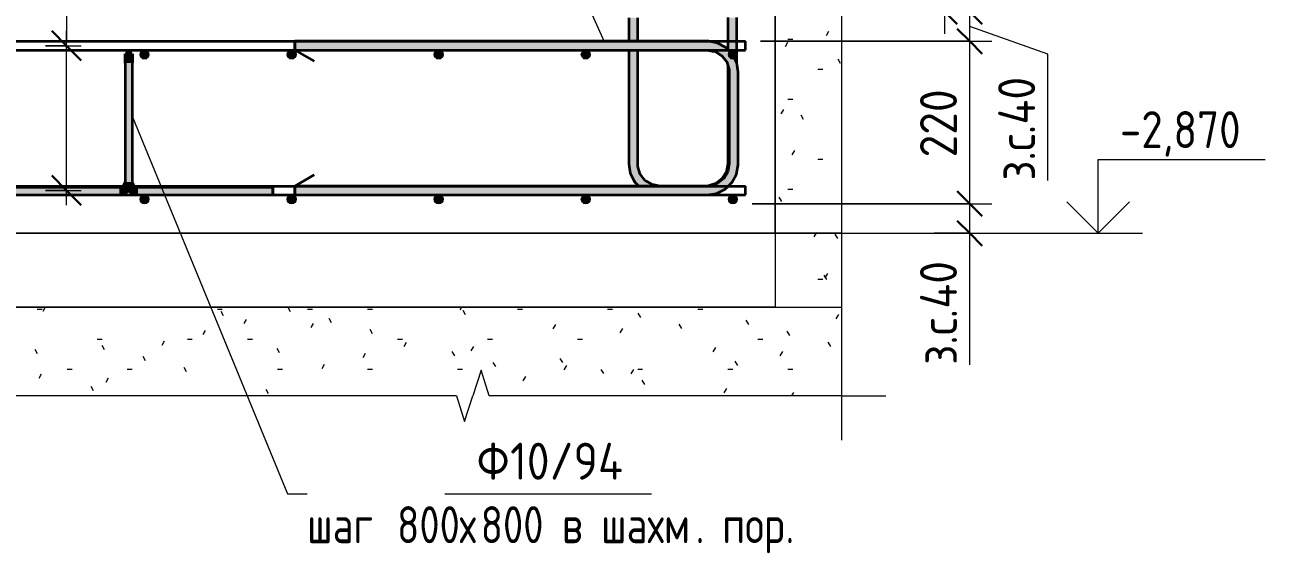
# Model space of a CAD drawing. Header units: millimetres. Extents: x 2384 to 38512, y -3571 to 48684.
# Drawn here: x 28793 to 30473, y -3303 to -2588 of the extents above; entities that cross this region are included whole.
import ezdxf

# ---------------------------------------------------------------- set-up
doc = ezdxf.new("R2010")
doc.units = ezdxf.units.MM
for name, color, linetype, lineweight in [('AA_Dim', 7, 'Continuous', 9), ('AA_Dim-20', 7, 'Continuous', 9), ('AA_Oformlenie', 7, 'Continuous', 9), ('AA_Vinoska', 7, 'Continuous', 9), ('AA_Visotnaya otmetka', 7, 'Continuous', 9), ('AF_Element', 7, 'Continuous', 20), ('AF_Element_Грунт', 253, 'Continuous', 20), ('AF_Perekritie_Опалубка', 253, 'Continuous', 20), ('KR_Armatura', 7, 'Continuous', 20), ('KR_Armatura_Tonkie', 7, 'Continuous', 20), ('KR_Fundament', 7, 'Continuous', 20)]:
    doc.layers.add(name, color=color, linetype=linetype, lineweight=lineweight)
doc.styles.add('ISOCPEUR_1', font='isocpeur.ttf', dxfattribs={"width": 0.9, "height": 50})
doc.styles.add('ISOCPEUR_2', font='isocpeur.ttf', dxfattribs={"width": 0.8, "height": 50})
doc.styles.add('ISOCPEUR_3', font='isocpeur.ttf', dxfattribs={"width": 0.85, "height": 50})
doc.dimstyles.new('00_Точн_3_знака__прозр_', dxfattribs={"dimscale": 304.8, "dimtxt": 49.799059, "dimasz": 0.111549, "dimexe": 0.098425, "dimexo": 0.065617, "dimgap": 0.006562, "dimtad": 1, "dimdec": 3, "dimrnd": 0.001, "dimdsep": 46, "dimtxsty": 'ISOCPEUR_1', "dimblk1": 'OBLIQUE', "dimblk2": 'OBLIQUE', "dimsah": 1, "dimcen": 0.09, "dimdle": 0.098425, "dimazin": 0, "dimtfac": 1, "dimtdec": 4, "dimtix": 1, "dimtmove": 1, "dimatfit": 3, "dimfxl": 1, "dimtvp": 1, "dimtolj": 1, "dimtzin": 0, "dimlwd": 18, "dimlwe": 18, "dimarcsym": 2})
doc.dimstyles.new('00_Точн_3_знака__прозр__1', dxfattribs={"dimscale": 304.8, "dimtxt": 49.799059, "dimasz": 0.111549, "dimexe": 0.098425, "dimexo": 0.065617, "dimgap": 0.006562, "dimtad": 1, "dimdec": 3, "dimrnd": 0.001, "dimdsep": 46, "dimtxsty": 'ISOCPEUR_1', "dimblk1": 'OBLIQUE', "dimblk2": 'OBLIQUE', "dimsah": 1, "dimcen": 0.09, "dimdle": 0.098425, "dimazin": 0, "dimtfac": 1, "dimtdec": 4, "dimtix": 1, "dimtmove": 0, "dimatfit": 3, "dimfxl": 1, "dimtvp": 1, "dimtolj": 1, "dimtzin": 0, "dimlwd": 18, "dimlwe": 18, "dimarcsym": 2})
doc.dimstyles.new('10_Раскладка_арматуры_с_засечками', dxfattribs={"dimscale": 304.8, "dimtxt": 0.18, "dimasz": 0.131234, "dimexe": 0.065617, "dimexo": 0, "dimgap": 0, "dimtad": 1, "dimdec": 3, "dimrnd": 0.001, "dimdsep": 46, "dimtxsty": 'ISOCPEUR_2', "dimblk1": 'OBLIQUE', "dimblk2": 'OBLIQUE', "dimsah": 1, "dimcen": 0.09, "dimdle": 0.065617, "dimazin": 0, "dimtfac": 1, "dimtdec": 4, "dimtix": 1, "dimtmove": 0, "dimatfit": 3, "dimfxl": 1, "dimtvp": 1, "dimtolj": 1, "dimtzin": 0, "dimlwd": 18, "dimlwe": 18, "dimarcsym": 2})

# ---------------------------------------------------------------- blocks, each defined once
blk = doc.blocks.new('350_Стержень П торец СК-СГ _НесАрм_РабПлоск_ - 350_Стержень П торец СК-СГ _НесАрм_РабПлоск_-3741639-Сечение 4')
at = {"layer": 'KR_Armatura_Tonkie', "lineweight": 35}
for points in [[(-4133.3, -2622), (-3852.1, -2621.8), (-3852.1, -2610), (-4410.1, -2610.2), (-4410.1, -2622), (-4142, -2622)], [(-3814.2, -2652), (-3810.1, -2652), (-3811.5, -2641.1), (-3815.7, -2631), (-3822.8, -2622), (-3831.8, -2615.3), (-3841.2, -2611.4), (-3852.1, -2610.2), (-3852.1, -2622), (-3844.3, -2623), (-3836.5, -2626.5), (-3830.5, -2631.3), (-3826, -2637.3), (-3823.1, -2644.2), (-3821.8, -2652), (-3814.5, -2652)], [(-3816.1, -2776), (-3810.1, -2776), (-3810.3, -2652), (-3822.1, -2652), (-3821.9, -2776), (-3817.6, -2776)], [(-3852.1, -2818), (-3840.4, -2816.2), (-3831.1, -2812.4), (-3822.4, -2805.7), (-3815.7, -2797), (-3811.5, -2786.9), (-3810.3, -2776), (-3822.1, -2776), (-3823.2, -2784), (-3826.4, -2791.5), (-3831.3, -2797.6), (-3837.4, -2802.1), (-3844.3, -2805), (-3852.1, -2806.2), (-3852.1, -2817.8)], [(-4271.2, -2818), (-3852.1, -2817.8), (-3852.1, -2806), (-4410.1, -2806.2), (-4410.1, -2818), (-4279.8, -2818)]]:
    blk.add_hatch(color=256, dxfattribs=at).paths.add_polyline_path(points)
for p, q in [((-3852.1, -2610), (-4410.1, -2610)), ((-4410.1, -2622), (-4410.1, -2610)), ((-4410.1, -2610.2), (-4410.1, -2621.8)), ((-4410.1, -2622), (-3852.1, -2622)), ((-4410.1, -2622), (-4384.1, -2637)), ((-3822.1, -2652), (-3822.1, -2776)), ((-3810.1, -2776), (-3810.1, -2652)), ((-4410.1, -2806), (-4384.1, -2791)), ((-3852.1, -2806), (-4410.1, -2806)), ((-4410.1, -2806.2), (-4410.1, -2806)), ((-4410.1, -2806.2), (-4410.1, -2817.8)), ((-4410.1, -2818), (-4410.1, -2806.2)), ((-4410.1, -2818), (-3852.1, -2818))]:
    blk.add_line(p, q, dxfattribs=at)
at = {"layer": 'KR_Armatura_Tonkie', "lineweight": 35, "flags": 128}
for points in [[(-3823.3, -2622), (-3826.6, -2618.6), (-3837.9, -2612.5), (-3850.5, -2610), (-3852.1, -2610)], [(-3852.1, -2622), (-3841.4, -2624), (-3832.1, -2629.6), (-3825.5, -2638.1), (-3822.3, -2648.5), (-3822.1, -2652)], [(-3810.1, -2652), (-3812, -2639.3), (-3817.7, -2627.8), (-3823.2, -2622.2)], [(-3822.1, -2776), (-3824, -2786.7), (-3829.6, -2795.9), (-3838.2, -2802.6), (-3848.5, -2805.8), (-3852.1, -2806)], [(-3823.2, -2805.8), (-3818.6, -2801.4), (-3812.5, -2790.1), (-3810.1, -2777.5), (-3810.1, -2776)], [(-3852.1, -2818), (-3839.4, -2816), (-3827.9, -2810.3), (-3823.4, -2806)]]:
    blk.add_lwpolyline(points, dxfattribs=at)
blk = doc.blocks.new('350_Стержень П торец СК-СГ _НесАрм_РабПлоск_ - 350_Стержень П торец СК-СГ _НесАрм_РабПлоск_-V84-Сечение 4')
at = {"layer": 'KR_Armatura_Tonkie', "lineweight": 35}
for p, q in [((-3958.1, -2610), (-4410.1, -2610)), ((-4410.1, -2621.8), (-4410.1, -2610.2)), ((-4410.1, -2610.2), (-4410.1, -2621.8)), ((-3852.1, -2610), (-3946.1, -2610)), ((-3837.9, -2612.5), (-3839.4, -2612.2)), ((-3835.3, -2613.9), (-3837.9, -2612.5)), ((-4410.1, -2622), (-3958.1, -2622)), ((-4410.1, -2622), (-4384.1, -2637)), ((-3946.1, -2622), (-3852.1, -2622)), ((-3852.1, -2622), (-3842.5, -2623.7)), ((-3840, -2624.8), (-3833.5, -2628.7)), ((-3831.7, -2630.1), (-3825.8, -2637.7)), ((-3825, -2639.5), (-3824.1, -2642.7)), ((-3811.9, -2640.2), (-3812, -2639.3)), ((-3810.1, -2776), (-3810.1, -2652)), ((-4410.1, -2806), (-4384.1, -2791)), ((-3945.4, -2806), (-4410.1, -2806)), ((-4410.1, -2806.2), (-4410.1, -2817.8)), ((-4410.1, -2807.8), (-4410.1, -2806.2)), ((-4410.1, -2817.8), (-4410.1, -2807.8)), ((-4410.1, -2818), (-3852.1, -2818)), ((-3854.1, -2806), (-3916.1, -2806))]:
    blk.add_line(p, q, dxfattribs=at)
at = {"layer": 'KR_Armatura_Tonkie', "lineweight": 35, "flags": 128}
for points in [[(-3847.7, -2610.6), (-3850.5, -2610), (-3852.1, -2610)], [(-3825, -2620.3), (-3826.6, -2618.6), (-3828.6, -2617.5)], [(-3810.6, -2780.4), (-3810.1, -2777.5), (-3810.1, -2776)], [(-3820.4, -2803.1), (-3818.6, -2801.4), (-3817.5, -2799.4)], [(-3813.9, -2792.7), (-3812.5, -2790.1), (-3812.2, -2788.6)], [(-3840.2, -2816.2), (-3839.4, -2816), (-3836.7, -2814.7)], [(-3829.4, -2811.1), (-3827.9, -2810.3), (-3825.8, -2808.3)]]:
    blk.add_lwpolyline(points, dxfattribs=at)
blk = doc.blocks.new('350_Стержень П торец СК-СГ _НесАрм_РабПлоск_ - 350_Стержень П торец СК-СГ _НесАрм_РабПлоск_-V85-Сечение 4')
at = {"layer": 'KR_Armatura_Tonkie', "lineweight": 35}
for p, q in [((-3958.1, -2610), (-4410.1, -2610)), ((-4410.1, -2621.8), (-4410.1, -2610.2)), ((-4410.1, -2610.2), (-4410.1, -2621.8)), ((-3852.1, -2610), (-3946.1, -2610)), ((-4410.1, -2622), (-3958.1, -2622)), ((-4410.1, -2622), (-4384.1, -2637)), ((-3946.1, -2622), (-3852.1, -2622)), ((-3852.1, -2622), (-3842.5, -2623.7)), ((-3840, -2624.8), (-3833.5, -2628.7)), ((-3831.7, -2630.1), (-3825.8, -2637.7)), ((-3825, -2639.5), (-3824.1, -2642.7)), ((-3811.9, -2640.2), (-3812, -2639.3)), ((-3810.1, -2776), (-3810.1, -2652)), ((-4410.1, -2806), (-4384.1, -2791)), ((-3945.4, -2806), (-4410.1, -2806)), ((-4410.1, -2806.2), (-4410.1, -2816.2)), ((-4410.1, -2809), (-4410.1, -2806.2)), ((-4410.1, -2817.8), (-4410.1, -2809)), ((-4410.1, -2816.2), (-4410.1, -2817.8)), ((-4410.1, -2818), (-3852.1, -2818)), ((-3854.1, -2806), (-3916.1, -2806))]:
    blk.add_line(p, q, dxfattribs=at)
at = {"layer": 'KR_Armatura_Tonkie', "lineweight": 35, "flags": 128}
for points in [[(-3847.7, -2610.6), (-3850.5, -2610), (-3852.1, -2610)], [(-3835.3, -2613.9), (-3837.9, -2612.5), (-3839.4, -2612.2)], [(-3825, -2620.3), (-3826.6, -2618.6), (-3828.6, -2617.5)], [(-3810.6, -2780.4), (-3810.1, -2777.5), (-3810.1, -2776)], [(-3820.4, -2803.1), (-3818.6, -2801.4), (-3817.5, -2799.4)], [(-3813.9, -2792.7), (-3812.5, -2790.1), (-3812.2, -2788.6)], [(-3840.2, -2816.2), (-3839.4, -2816), (-3836.7, -2814.7)], [(-3829.4, -2811.1), (-3827.9, -2810.3), (-3825.8, -2808.3)]]:
    blk.add_lwpolyline(points, dxfattribs=at)
blk = doc.blocks.new('265_Выпуск П одной длины _НесАрм_РабПлоск_ - В1 _d12_ t250-3734479-Сечение 4')
at = {"layer": 'KR_Armatura_Tonkie', "lineweight": 35}
for p, q in [((-3958.1, -2050), (-3958.1, -2108)), ((-3947.8, -2050), (-3957.9, -2050)), ((-3957.9, -2050), (-3946.3, -2050)), ((-3946.9, -2050), (-3947.8, -2050)), ((-3946.3, -2050), (-3946.9, -2050)), ((-3946.1, -2108), (-3946.1, -2050)), ((-3946.1, -2050), (-3931.1, -2076)), ((-3824.1, -2050), (-3839.1, -2076)), ((-3824.1, -2050), (-3824.1, -2108)), ((-3823.9, -2050), (-3823.3, -2050)), ((-3823.3, -2050), (-3823.9, -2050)), ((-3823.2, -2050), (-3812.3, -2050)), ((-3812.3, -2050), (-3823.2, -2050)), ((-3812.1, -2108), (-3812.1, -2050)), ((-3958.1, -2116), (-3958.1, -2124.9)), ((-3946.1, -2124.9), (-3946.1, -2116)), ((-3824.1, -2116), (-3824.1, -2124.9)), ((-3812.1, -2124.9), (-3812.1, -2116)), ((-3958.1, -2133), (-3958.1, -2508)), ((-3946.1, -2508), (-3946.1, -2133)), ((-3824.1, -2133), (-3824.1, -2508)), ((-3812.1, -2508), (-3812.1, -2133)), ((-3958.1, -2516), (-3958.1, -2525)), ((-3946.1, -2525), (-3946.1, -2516)), ((-3824.1, -2516), (-3824.1, -2525)), ((-3812.1, -2525), (-3812.1, -2516)), ((-3958.1, -2533), (-3958.1, -2562)), ((-3946.1, -2562), (-3946.1, -2533)), ((-3824.1, -2533), (-3824.1, -2562)), ((-3812.1, -2562), (-3812.1, -2533)), ((-3958.1, -2578.1), (-3958.1, -2610)), ((-3946.1, -2610), (-3946.1, -2578.1)), ((-3824.1, -2578), (-3824.1, -2610)), ((-3812.1, -2610), (-3812.1, -2578)), ((-3824.1, -2610), (-3824.1, -2621)), ((-3812.1, -2622), (-3812.1, -2610)), ((-3958.1, -2622), (-3958.1, -2776)), ((-3946.1, -2776), (-3946.1, -2622)), ((-3812.1, -2639.8), (-3812.1, -2622)), ((-3824.1, -2641.9), (-3824.1, -2776)), ((-3943.1, -2788.5), (-3945.4, -2781)), ((-3824.1, -2776), (-3825.8, -2785.5)), ((-3936.4, -2797.9), (-3942.3, -2790.3)), ((-3928.1, -2803.2), (-3934.6, -2799.3)), ((-3841.6, -2803), (-3849, -2805.3)), ((-3832.2, -2796.4), (-3839.8, -2802.3)), ((-3826.9, -2788), (-3830.8, -2794.5)), ((-3916.1, -2806), (-3925.6, -2804.3)), ((-3854.1, -2806), (-3916.1, -2806)), ((-3916.1, -2818), (-3854.1, -2818))]:
    blk.add_line(p, q, dxfattribs=at)
at = {"layer": 'KR_Armatura_Tonkie', "lineweight": 35, "flags": 128}
for points in [[(-3956.2, -2787.8), (-3956.1, -2788.7), (-3954.8, -2791.4)], [(-3951.1, -2798.7), (-3950.4, -2800.2), (-3948.4, -2802.3)]]:
    blk.add_lwpolyline(points, dxfattribs=at)
blk = doc.blocks.new('265_Выпуск П одной длины _НесАрм_РабПлоск_ - В1 _d12_ t250-V86-Сечение 4')
at = {"layer": 'KR_Armatura_Tonkie', "lineweight": 35}
h = blk.add_hatch(color=256, dxfattribs=at)
h.paths.add_polyline_path([(-3953.6, -2776), (-3946.1, -2776), (-3946.3, -2622), (-3958.1, -2622), (-3957.9, -2776), (-3955.1, -2776)])
h.paths.add_polyline_path([(-3951.7, -2610), (-3946.1, -2610), (-3946.3, -2578), (-3958.1, -2578.1), (-3957.9, -2610), (-3952.1, -2610)])
h.paths.add_polyline_path([(-3953.2, -2562), (-3946.1, -2562), (-3946.3, -2050), (-3958.1, -2050), (-3957.9, -2562), (-3953.6, -2562)])
h = blk.add_hatch(color=256, dxfattribs=at)
h.paths.add_polyline_path([(-3823.8, -2776), (-3822.1, -2776), (-3822.1, -2651.8), (-3823.3, -2643.7), (-3824.1, -2641.9), (-3823.9, -2776)])
h.paths.add_polyline_path([(-3812.1, -2639.8), (-3812.3, -2578), (-3824.1, -2578), (-3823.9, -2621.2), (-3822, -2622.7), (-3815.5, -2631.5), (-3812.1, -2639.7)])
h.paths.add_polyline_path([(-3823.7, -2562), (-3812.1, -2562), (-3812.3, -2050), (-3824.1, -2050), (-3823.9, -2562)])
for points in [[(-3916.1, -2806), (-3924.6, -2804.6), (-3931.1, -2802), (-3937.3, -2797.2), (-3942, -2791), (-3945, -2783.8), (-3946.3, -2776), (-3958.1, -2776), (-3956.6, -2786.9), (-3952.4, -2797), (-3945.4, -2806), (-3917.4, -2806)], [(-3854.1, -2806), (-3852.1, -2806), (-3843.5, -2804.6), (-3836.6, -2801.6), (-3830.5, -2796.7), (-3826, -2790.7), (-3823.1, -2783.8), (-3822.1, -2776), (-3824.1, -2776), (-3825.3, -2784.3), (-3828.1, -2791), (-3832.8, -2797.2), (-3839.1, -2802), (-3846.3, -2805), (-3852.1, -2805.7)]]:
    blk.add_hatch(color=256, dxfattribs=at).paths.add_polyline_path(points)
for p, q in [((-3958.1, -2050), (-3958.1, -2562)), ((-3958.1, -2050), (-3946.1, -2050)), ((-3946.3, -2050), (-3957.9, -2050)), ((-3946.1, -2562), (-3946.1, -2050)), ((-3946.1, -2050), (-3931.1, -2076)), ((-3824.1, -2050), (-3839.1, -2076)), ((-3824.1, -2050), (-3824.1, -2562)), ((-3824.1, -2050), (-3812.1, -2050)), ((-3823.3, -2050), (-3823.9, -2050)), ((-3812.3, -2050), (-3823.2, -2050)), ((-3812.1, -2562), (-3812.1, -2050)), ((-3958.1, -2578.1), (-3958.1, -2610)), ((-3946.1, -2610), (-3946.1, -2578.1)), ((-3824.1, -2578), (-3824.1, -2610)), ((-3812.1, -2610), (-3812.1, -2578)), ((-3824.1, -2610), (-3824.1, -2621)), ((-3812.1, -2622), (-3812.1, -2610)), ((-3958.1, -2622), (-3958.1, -2776)), ((-3946.1, -2776), (-3946.1, -2622)), ((-3812.1, -2639.8), (-3812.1, -2622)), ((-3824.1, -2641.9), (-3824.1, -2776)), ((-3854.1, -2806), (-3916.1, -2806)), ((-3916.1, -2818), (-3854.1, -2818))]:
    blk.add_line(p, q, dxfattribs=at)
at = {"layer": 'KR_Armatura_Tonkie', "lineweight": 35, "flags": 128}
for points in [[(-3958.1, -2776), (-3956.1, -2788.7), (-3950.4, -2800.2), (-3944.8, -2806)], [(-3916.1, -2806), (-3926.7, -2804), (-3936, -2798.4), (-3942.7, -2789.9), (-3945.9, -2779.5), (-3946.1, -2776)], [(-3824.1, -2776), (-3826, -2786.7), (-3831.6, -2795.9), (-3840.2, -2802.6), (-3850.5, -2805.8), (-3854.1, -2806)]]:
    blk.add_lwpolyline(points, dxfattribs=at)
blk = doc.blocks.new('грунт2 - грунт1-3847967-Сечение 4')
at = {"layer": 'AF_Element', "lineweight": 9}
h = blk.add_hatch(dxfattribs=at)
h.set_pattern_fill('FP_6', color=256, style=0, pattern_type=2)
h.set_pattern_definition([(0, (-6140.194, -250), (162.56, 40.64), [6.706, -115.214, 6.706, -115.214, -650.24]), (0, (-6140.194, -250), (162.56, 40.64), [-243.84, 6.706, -237.134, 6.706, -115.214, -284.48]), (0, (-6140.194, -250), (162.56, 40.64), [-609.6, 6.706, -74.574, 6.706, -196.494]), (120, (-6079.234, -229.68), (-116.47527, 120.4611), [6.706, -115.214, 6.706, -115.214, -650.24]), (120, (-6079.234, -229.68), (-116.47527, 120.4611), [-243.84, 6.706, -237.134, 6.706, -115.214, -284.48]), (120, (-6079.234, -229.68), (-116.47527, 120.4611), [-609.6, 6.706, -74.574, 6.706, -196.494]), (240, (-6058.914, -148.4), (-46.08473, -161.1011), [6.706, -115.214, 6.706, -115.214, -650.24]), (240, (-6058.914, -148.4), (-46.08473, -161.1011), [-243.84, 6.706, -237.134, 6.706, -115.214, -284.48]), (240, (-6058.914, -148.4), (-46.08473, -161.1011), [-609.6, 6.706, -74.574, 6.706, -196.494])])
h.paths.add_polyline_path([(-4191.5, -3090), (-4191.5, -3073.9), (-4169.5, -3073.9), (-4169.5, -3090), (-4158.2, -3055.3), (-4147, -3090), (-3670.1, -3090), (-3670.1, -2190.7), (-3686.1, -2190.7), (-3686.1, -2168.7), (-3670.1, -2168.7), (-3704.7, -2157.4), (-3670.1, -2146.2), (-3670.1, -379.8), (-3760.1, -379.8), (-3760.1, -2970), (-5510.1, -2970), (-5510.1, -3090), (-5190.3, -3090), (-5190.3, -3073.9), (-5168.3, -3073.9), (-5168.3, -3090), (-5157.1, -3055.3), (-5145.8, -3090), (-4391.8, -3090)])
at = {"layer": 'AF_Element'}
for p, q in [((-3760.1, -379.8), (-3760.1, -2970)), ((-3760.1, -2970), (-5510.1, -2970))]:
    blk.add_line(p, q, dxfattribs=at)
blk = doc.blocks.new('261_Лягушка _НесАрм_РабПлоск_ - 10 А240-3745568-Сечение 4')
at = {"layer": 'KR_Armatura_Tonkie', "lineweight": 35}
for points in [[(-4636.4, -2639.5), (-4630.1, -2639.5), (-4630.2, -2625.7), (-4630.7, -2624.5), (-4631.6, -2623.4), (-4633, -2622.5), (-4633.8, -2622.2), (-4635.1, -2622), (-4636.4, -2622.2), (-4637.6, -2622.7), (-4638.6, -2623.5), (-4639.4, -2624.5), (-4639.9, -2625.7), (-4640.1, -2627), (-4639.9, -2639.5), (-4637.6, -2639.5)], [(-4635.1, -2800.5), (-4630.1, -2800.5), (-4630.2, -2639.5), (-4640.1, -2639.5), (-4639.9, -2800.5), (-4636.4, -2800.5)], [(-4647.6, -2818), (-4640.9, -2816.7), (-4635.1, -2812.7), (-4638.8, -2806.7), (-4640.1, -2800.5), (-4642.5, -2805.9), (-4647.6, -2808.2), (-4647.6, -2818)], [(-4622.6, -2818), (-4622.6, -2808), (-4627.9, -2805.8), (-4630.2, -2800.5), (-4640.1, -2800.5), (-4638.7, -2807.2), (-4634.9, -2812.9), (-4629.3, -2816.7), (-4622.7, -2818)], [(-4647.6, -2818), (-4647.6, -2808), (-4830.1, -2808.2), (-4830.1, -2818), (-4650.3, -2818)], [(-4622.6, -2818), (-4440.1, -2817.9), (-4440.1, -2808), (-4622.6, -2808.2), (-4622.6, -2818)]]:
    blk.add_hatch(color=256, dxfattribs=at).paths.add_polyline_path(points)
for p, q in [((-4640.1, -2639.5), (-4640.1, -2800.5)), ((-4640.1, -2639.5), (-4640.1, -2800.5)), ((-4630.1, -2800.5), (-4630.1, -2639.5)), ((-4630.1, -2800.5), (-4630.1, -2639.5)), ((-4640.1, -2800.5), (-4638.7, -2806)), ((-4647.6, -2808), (-4830.1, -2808)), ((-4830.1, -2818), (-4830.1, -2808)), ((-4830.1, -2808.2), (-4830.1, -2817.9)), ((-4830.1, -2818), (-4647.6, -2818)), ((-4622.6, -2808), (-4627.5, -2806.1)), ((-4622.9, -2818), (-4622.6, -2818)), ((-4440.1, -2808), (-4622.6, -2808)), ((-4622.6, -2818), (-4440.1, -2818)), ((-4440.1, -2808), (-4440.1, -2818)), ((-4440.1, -2817.9), (-4440.1, -2808.2))]:
    blk.add_line(p, q, dxfattribs=at)
at = {"layer": 'KR_Armatura_Tonkie', "lineweight": 35, "flags": 128}
for points in [[(-4640.1, -2639.5), (-4640.1, -2632.8), (-4640.1, -2628.2), (-4640.1, -2627)], [(-4640.1, -2627), (-4640.1, -2628.9), (-4640.1, -2634.1), (-4640.1, -2639.5)], [(-4630.1, -2627), (-4630.1, -2628.9), (-4630.1, -2634.1), (-4630.1, -2639.5)], [(-4630.1, -2639.5), (-4630.1, -2632.8), (-4630.1, -2628.2), (-4630.1, -2627)], [(-4640.1, -2800.5), (-4642, -2805.5), (-4642.9, -2806)], [(-4627.6, -2806), (-4630, -2801.4), (-4630.1, -2800.5)], [(-4642.9, -2806), (-4646.7, -2808), (-4647.6, -2808)], [(-4647.5, -2818), (-4639.6, -2816.1), (-4635.3, -2812.4)], [(-4638.7, -2806), (-4638.1, -2808.5), (-4632.7, -2814.8), (-4625.1, -2817.8), (-4622.9, -2818)]]:
    blk.add_lwpolyline(points, dxfattribs=at)
blk = doc.blocks.new('011_Прямоугольник обрыва _ЭлУзла_ - 011_Прямоугольник обрыва _ЭлУзла_-3911178-Сечение 4')
at = {"layer": 'AA_Oformlenie'}
for p, q in [((-3670.1, -2190.7), (-3670.1, -3090)), ((-4191.5, -3090), (-5145.8, -3090)), ((-3670.1, -3090), (-4147, -3090))]:
    blk.add_line(p, q, dxfattribs=at)
blk = doc.blocks.new('Высотные отметки - Стрелка вверх-400292-Сечение 4')
at = {"layer": 'AA_Vinoska'}
for p, q in [((-3322.7, -2470), (-3096.7, -2470)), ((-3322.7, -2570), (-3322.7, -2470)), ((-3322.7, -2570), (-3365.1, -2527.6)), ((-3322.7, -2570), (-3280.3, -2527.6)), ((-3382.7, -2570), (-3262.7, -2570))]:
    blk.add_line(p, q, dxfattribs=at)
blk = doc.blocks.new('DIMBLOCK171-Сечение 4')
at = {"layer": 'AA_Dim-20', "lineweight": 30}
for p, q in [((30072.6, -2830), (30055.6, -2813)), ((30072.6, -2830), (30089.6, -2847)), ((30072.6, -2870), (30055.6, -2853)), ((30072.6, -2870), (30089.6, -2887))]:
    blk.add_line(p, q, dxfattribs=at)
at = {"layer": 'AA_Dim-20', "lineweight": 18}
for p, q in [((29777.9, -2830), (30102.6, -2830)), ((30072.6, -2830), (29777.9, -2830)), ((30072.6, -2900), (30072.6, -2830)), ((30072.6, -2876.6), (30072.6, -2850)), ((30072.6, -2870), (30024.3, -2870)), ((30028.3, -2870), (30102.6, -2870)), ((30072.6, -3047.9), (30072.6, -2876.6))]:
    blk.add_line(p, q, dxfattribs=at)
at = {"layer": 'AA_Dim-20', "color": 0, "lineweight": 18, "insert": (30005.3, -3047.9), "char_height": 50, "width": 181.575, "attachment_point": 1, "rotation": 90, "line_spacing_factor": 1.149209, "style": 'ISOCPEUR_1'}
blk.add_mtext('з.с.40', dxfattribs=at)
blk = doc.blocks.new('_Oblique')
at = {"color": 0, "linetype": 'ByBlock', "lineweight": -2}
blk.add_line((-0.5, -0.5), (0.5, 0.5), dxfattribs=at)
blk = doc.blocks.new('DIMBLOCK172-Сечение 4')
at = {"layer": 'AA_Dim-20', "lineweight": 30}
for p, q in [((30072.6, -2610), (30055.6, -2593)), ((30072.6, -2610), (30089.6, -2627)), ((30072.6, -2830), (30055.6, -2813)), ((30072.6, -2830), (30089.6, -2847))]:
    blk.add_line(p, q, dxfattribs=at)
at = {"layer": 'AA_Dim-20', "lineweight": 18}
for p, q in [((29789.2, -2610), (30102.6, -2610)), ((30072.6, -2610), (29789.2, -2610)), ((30072.6, -2830), (30072.6, -2610)), ((29777.9, -2830), (30102.6, -2830)), ((30072.6, -2830), (29777.9, -2830))]:
    blk.add_line(p, q, dxfattribs=at)
at = {"layer": 'AA_Dim-20', "color": 0, "lineweight": 18, "insert": (30005.3, -2767.4), "char_height": 50, "width": 113.772, "attachment_point": 1, "rotation": 90, "line_spacing_factor": 1.149209, "style": 'ISOCPEUR_1'}
blk.add_mtext('220', dxfattribs=at)
blk = doc.blocks.new('DIMBLOCK173-Сечение 4')
at = {"layer": 'AA_Dim-20', "lineweight": 18}
for p, q in [((30072.6, -2610), (30072.6, -2540)), ((29829.2, -2570), (30102.6, -2570)), ((30072.6, -2570), (29829.2, -2570)), ((30178.4, -2627.3), (30072.6, -2590)), ((29789.2, -2610), (30102.6, -2610)), ((30072.6, -2610), (29789.2, -2610)), ((30178.4, -2798.6), (30178.4, -2627.3))]:
    blk.add_line(p, q, dxfattribs=at)
at = {"layer": 'AA_Dim-20', "lineweight": 30}
for p, q in [((30072.6, -2570), (30055.6, -2553)), ((30072.6, -2570), (30089.6, -2587)), ((30072.6, -2610), (30055.6, -2593)), ((30072.6, -2610), (30089.6, -2627))]:
    blk.add_line(p, q, dxfattribs=at)
at = {"layer": 'AA_Dim-20', "color": 0, "lineweight": 18, "insert": (30111.1, -2798.6), "char_height": 50, "width": 181.575, "attachment_point": 1, "rotation": 90, "line_spacing_factor": 1.149209, "style": 'ISOCPEUR_1'}
blk.add_mtext('з.с.40', dxfattribs=at)
blk = doc.blocks.new('DIMBLOCK174-Сечение 4')
at = {"layer": 'AA_Dim-20', "lineweight": 18}
for p, q in [((30038.8, -2415.2), (30038.8, -2498.4)), ((30038.8, -2498.4), (30038.8, -2545)), ((29789.2, -2520), (30068.8, -2520)), ((30038.8, -2520), (29789.2, -2520)), ((30038.8, -2600), (30038.8, -2520)), ((29829.2, -2570), (30068.8, -2570)), ((30038.8, -2570), (29829.2, -2570))]:
    blk.add_line(p, q, dxfattribs=at)
at = {"layer": 'AA_Dim-20', "lineweight": 30}
for p, q in [((30038.8, -2520), (30021.8, -2503)), ((30038.8, -2520), (30055.8, -2537)), ((30038.8, -2570), (30021.8, -2553)), ((30038.8, -2570), (30055.8, -2587))]:
    blk.add_line(p, q, dxfattribs=at)
at = {"layer": 'AA_Dim-20', "color": 0, "lineweight": 18, "insert": (29971.4, -2478.4), "char_height": 50, "width": 75.848, "attachment_point": 1, "rotation": 90, "line_spacing_factor": 1.149209, "style": 'ISOCPEUR_1'}
blk.add_mtext('50', dxfattribs=at)
blk = doc.blocks.new('042_М_Арматуры - Диам длина поз _ Комментарий-2260297-Сечение 4')
at = {"layer": 'AA_Vinoska'}
blk.add_line((-4332.8, -2194), (-4052.8, -2194), dxfattribs=at)
blk = doc.blocks.new('DIMBLOCK190-Сечение 4')
at = {"layer": 'AA_Dim-20', "lineweight": 30}
for p, q in [((28849.9, -2616), (28829.9, -2596)), ((28849.9, -2616), (28869.9, -2636)), ((28849.9, -2812), (28829.9, -2792)), ((28849.9, -2812), (28869.9, -2832))]:
    blk.add_line(p, q, dxfattribs=at)
at = {"layer": 'AA_Dim-20', "lineweight": 18}
for p, q in [((28849.9, -2832), (28849.9, -2596)), ((28821.6, -2616), (28869.9, -2616)), ((28849.9, -2616), (28821.6, -2616)), ((28821.6, -2812), (28869.9, -2812)), ((28849.9, -2812), (28821.6, -2812))]:
    blk.add_line(p, q, dxfattribs=at)

msp = doc.modelspace()

# ---------------------------------------------------------------- hatches: boundary and pattern name
at = {"layer": 'KR_Armatura'}
h = msp.add_hatch(color=256, dxfattribs=at)
edge = h.paths.add_edge_path()
edge.add_arc((28955.5584, -2628), 6, 0, 360)
for points in [[(28952.5584, -2633.1962), (28958.5584, -2633.1962), (28961.5584, -2628), (28958.5584, -2622.8038), (28952.5584, -2622.8038), (28949.5584, -2628)], [(29151.6493, -2633.1962), (29157.6493, -2633.1962), (29160.6493, -2628), (29157.6493, -2622.8038), (29151.6057, -2622.8794), (29148.6493, -2628)], [(29350.7402, -2633.1962), (29356.7402, -2633.1962), (29359.7402, -2628), (29356.7402, -2622.8038), (29350.7402, -2622.8038), (29347.7402, -2628), (29349.7653, -2631.5076)], [(29549.8312, -2633.1962), (29555.8312, -2633.1962), (29558.8312, -2628), (29555.8312, -2622.8038), (29549.8312, -2622.8038), (29546.8312, -2628)], [(29754.7002, -2633.1962), (29754.9221, -2633.1962), (29757.9221, -2628), (29754.7002, -2622.8038), (29748.9221, -2622.8038), (29745.9221, -2628), (29748.9221, -2633.1962)], [(28953.4461, -2829.1962), (28958.5584, -2829.1962), (28961.5584, -2824), (28958.5584, -2818.8038), (28952.5584, -2818.8038), (28949.5584, -2824), (28952.5584, -2829.1962)], [(29151.6493, -2829.1962), (29157.6493, -2829.1962), (29160.6493, -2824), (29157.6493, -2818.8038), (29151.6057, -2818.8794), (29148.6493, -2824)], [(29350.7402, -2829.1962), (29356.7402, -2829.1962), (29359.7402, -2824), (29356.7402, -2818.8038), (29350.7402, -2818.8038), (29347.7402, -2824), (29349.7653, -2827.5076)], [(29549.8312, -2829.1962), (29555.8312, -2829.1962), (29558.8312, -2824), (29555.8312, -2818.8038), (29549.8312, -2818.8038), (29546.8312, -2824)], [(29754.9221, -2829.1962), (29757.9221, -2824), (29754.9221, -2818.8038), (29748.9221, -2818.8038), (29745.9221, -2824), (29748.9221, -2829.1962)]]:
    msp.add_hatch(color=256, dxfattribs=at).paths.add_polyline_path(points)
h = msp.add_hatch(color=256, dxfattribs=at)
edge = h.paths.add_edge_path()
edge.add_arc((29154.6493, -2628), 6, 0, 360)
h = msp.add_hatch(color=256, dxfattribs=at)
edge = h.paths.add_edge_path()
edge.add_arc((29353.7402, -2628), 6, 0, 360)
h = msp.add_hatch(color=256, dxfattribs=at)
edge = h.paths.add_edge_path()
edge.add_arc((29552.8312, -2628), 6, 0, 360)
h = msp.add_hatch(color=256, dxfattribs=at)
edge = h.paths.add_edge_path()
edge.add_arc((29751.9221, -2628), 6, 0, 360)
h = msp.add_hatch(color=256, dxfattribs=at)
edge = h.paths.add_edge_path()
edge.add_arc((28955.5584, -2824), 6, 0, 360)
h = msp.add_hatch(color=256, dxfattribs=at)
edge = h.paths.add_edge_path()
edge.add_arc((29154.6493, -2824), 6, 0, 360)
h = msp.add_hatch(color=256, dxfattribs=at)
edge = h.paths.add_edge_path()
edge.add_arc((29353.7402, -2824), 6, 0, 360)
h = msp.add_hatch(color=256, dxfattribs=at)
edge = h.paths.add_edge_path()
edge.add_arc((29552.8312, -2824), 6, 0, 360)
h = msp.add_hatch(color=256, dxfattribs=at)
edge = h.paths.add_edge_path()
edge.add_arc((29751.9221, -2824), 6, 0, 360)

# ---------------------------------------------------------------- linework, layer by layer
at = {"layer": 'AA_Vinoska'}
for p, q in [((28850.3213, -2612.831), (28850.3213, -2474.1319)), ((29578.2219, -2610.8154), (29516.487, -2474.1319)), ((28939.8076, -2713.9174), (29149.1097, -3222.6636)), ((29411.0301, -3055.3399), (29399.7684, -3090)), ((29422.2919, -3090), (29411.0301, -3055.3399)), ((29377.7684, -3090), (29388.7684, -3124.641)), ((29388.7684, -3124.641), (29399.7684, -3090)), ((29899.1945, -3090), (29959.1945, -3090)), ((29899.1945, -3090), (29899.1945, -3150)), ((29149.1097, -3222.6636), (29175.6241, -3222.6636))]:
    msp.add_line(p, q, dxfattribs=at)
at = {"layer": 'AA_Visotnaya otmetka'}
for q in [(30246.5461, -2870), (29598.8229, -2870)]:
    msp.add_line((29598.8229, -2870), q, dxfattribs=at)
at = {"layer": 'AF_Perekritie_Опалубка'}
for p, q in [((29899.1945, -2870), (28059.1948, -2870)), ((28059.1948, -2970), (29899.1945, -2970))]:
    msp.add_line(p, q, dxfattribs=at)
at = {"layer": 'KR_Armatura'}
for p, q in [((28952.5584, -2622.8038), (28949.5584, -2628)), ((28949.5584, -2628), (28952.5584, -2633.1962)), ((28958.5584, -2622.8038), (28952.5584, -2622.8038)), ((28952.5584, -2633.1962), (28958.5584, -2633.1962)), ((28961.5584, -2628), (28958.5584, -2622.8038)), ((28958.5584, -2633.1962), (28961.5584, -2628)), ((29151.6057, -2622.8794), (29148.6493, -2628)), ((29148.6493, -2628), (29151.6493, -2633.1962)), ((29157.6493, -2622.8038), (29151.6057, -2622.8794)), ((29151.6493, -2633.1962), (29157.6493, -2633.1962)), ((29160.6493, -2628), (29157.6493, -2622.8038)), ((29157.6493, -2633.1962), (29160.6493, -2628)), ((29350.7402, -2622.8038), (29347.7402, -2628)), ((29347.7402, -2628), (29349.7653, -2631.5076)), ((29349.7653, -2631.5076), (29350.7402, -2633.1962)), ((29356.7402, -2622.8038), (29350.7402, -2622.8038)), ((29350.7402, -2633.1962), (29356.7402, -2633.1962)), ((29359.7402, -2628), (29356.7402, -2622.8038)), ((29356.7402, -2633.1962), (29359.7402, -2628)), ((29549.8312, -2622.8038), (29546.8312, -2628)), ((29546.8312, -2628), (29549.8312, -2633.1962)), ((29555.8312, -2622.8038), (29549.8312, -2622.8038)), ((29549.8312, -2633.1962), (29555.8312, -2633.1962)), ((29558.8312, -2628), (29555.8312, -2622.8038)), ((29555.8312, -2633.1962), (29558.8312, -2628)), ((29748.9221, -2622.8038), (29745.9221, -2628)), ((29745.9221, -2628), (29748.9221, -2633.1962)), ((29754.7002, -2622.8038), (29748.9221, -2622.8038)), ((29748.9221, -2633.1962), (29754.7002, -2633.1962)), ((29757.9221, -2628), (29754.7002, -2622.8038)), ((29754.7002, -2633.1962), (29754.9221, -2633.1962)), ((29754.9221, -2633.1962), (29757.9221, -2628)), ((28952.5584, -2818.8038), (28949.5584, -2824)), ((28958.5584, -2818.8038), (28952.5584, -2818.8038)), ((28961.5584, -2824), (28958.5584, -2818.8038)), ((29151.6057, -2818.8794), (29148.6493, -2824)), ((29157.6493, -2818.8038), (29151.6057, -2818.8794)), ((29160.6493, -2824), (29157.6493, -2818.8038)), ((29350.7402, -2818.8038), (29347.7402, -2824)), ((29356.7402, -2818.8038), (29350.7402, -2818.8038)), ((29359.7402, -2824), (29356.7402, -2818.8038)), ((29549.8312, -2818.8038), (29546.8312, -2824)), ((29555.8312, -2818.8038), (29549.8312, -2818.8038)), ((29558.8312, -2824), (29555.8312, -2818.8038)), ((29748.9221, -2818.8038), (29745.9221, -2824)), ((29754.9221, -2818.8038), (29748.9221, -2818.8038)), ((29757.9221, -2824), (29754.9221, -2818.8038)), ((28949.5584, -2824), (28952.5584, -2829.1962)), ((28952.5584, -2829.1962), (28953.4461, -2829.1962)), ((28953.4461, -2829.1962), (28958.5584, -2829.1962)), ((28958.5584, -2829.1962), (28961.5584, -2824)), ((29148.6493, -2824), (29151.6493, -2829.1962)), ((29151.6493, -2829.1962), (29157.6493, -2829.1962)), ((29157.6493, -2829.1962), (29160.6493, -2824)), ((29347.7402, -2824), (29349.7653, -2827.5076)), ((29349.7653, -2827.5076), (29350.7402, -2829.1962)), ((29350.7402, -2829.1962), (29356.7402, -2829.1962)), ((29356.7402, -2829.1962), (29359.7402, -2824)), ((29546.8312, -2824), (29549.8312, -2829.1962)), ((29549.8312, -2829.1962), (29555.8312, -2829.1962)), ((29555.8312, -2829.1962), (29558.8312, -2824)), ((29745.9221, -2824), (29748.9221, -2829.1962)), ((29748.9221, -2829.1962), (29754.9221, -2829.1962)), ((29754.9221, -2829.1962), (29757.9221, -2824))]:
    msp.add_line(p, q, dxfattribs=at)
for centre in [(28955.5584, -2628), (29154.6493, -2628), (29353.7402, -2628), (29552.8312, -2628), (29751.9221, -2628), (28955.5584, -2824), (29154.6493, -2824), (29353.7402, -2824), (29552.8312, -2824), (29751.9221, -2824)]:
    msp.add_circle(centre, 6, dxfattribs=at)
at = {"layer": 'KR_Armatura_Tonkie', "lineweight": 35}
for p, q in [((28109.1948, -2610), (29769.1945, -2610)), ((29769.1945, -2622), (29769.1945, -2610)), ((28109.1948, -2622), (29769.1945, -2622)), ((28109.1948, -2806), (29769.1945, -2806)), ((28109.1948, -2818), (29769.1945, -2818)), ((29769.1945, -2818), (29769.1945, -2806))]:
    msp.add_line(p, q, dxfattribs=at)
at = {"layer": 'KR_Fundament'}
for p, q in [((29809.1945, -2870), (29809.1945, -2570)), ((28059.1948, -2870), (29809.1945, -2870))]:
    msp.add_line(p, q, dxfattribs=at)

# ---------------------------------------------------------------- block references
at = {"layer": 'AA_Oformlenie'}
msp.add_blockref('011_Прямоугольник обрыва _ЭлУзла_ - 011_Прямоугольник обрыва _ЭлУзла_-3911178-Сечение 4', (33569.2564, 0), dxfattribs=at)
at = {"layer": 'AA_Vinoska'}
msp.add_blockref('042_М_Арматуры - Диам длина поз _ Комментарий-2260297-Сечение 4', (33694.8407, -1028.7065), dxfattribs=at)
at = {"layer": 'AA_Visotnaya otmetka'}
msp.add_blockref('Высотные отметки - Стрелка вверх-400292-Сечение 4', (33569.2564, -300), dxfattribs=at)
at = {"layer": 'AF_Element_Грунт'}
msp.add_blockref('грунт2 - грунт1-3847967-Сечение 4', (33569.2564, 0), dxfattribs=at)
at = {"layer": 'KR_Armatura_Tonkie', "lineweight": 35}
for name in ['265_Выпуск П одной длины _НесАрм_РабПлоск_ - В1 _d12_ t250-3734479-Сечение 4', '265_Выпуск П одной длины _НесАрм_РабПлоск_ - В1 _d12_ t250-V86-Сечение 4', '350_Стержень П торец СК-СГ _НесАрм_РабПлоск_ - 350_Стержень П торец СК-СГ _НесАрм_РабПлоск_-3741639-Сечение 4', '350_Стержень П торец СК-СГ _НесАрм_РабПлоск_ - 350_Стержень П торец СК-СГ _НесАрм_РабПлоск_-V84-Сечение 4', '350_Стержень П торец СК-СГ _НесАрм_РабПлоск_ - 350_Стержень П торец СК-СГ _НесАрм_РабПлоск_-V85-Сечение 4', '261_Лягушка _НесАрм_РабПлоск_ - 10 А240-3745568-Сечение 4']:
    msp.add_blockref(name, (33569.2564, 0), dxfattribs=at)

# ---------------------------------------------------------------- texts
at = {"layer": 'AA_Vinoska', "char_height": 50, "attachment_point": 1}
for s, insert, width, style in [('\\fISOCPEUR|b0|i0|c204|p34|;\\W.9;Ф', (29405.2441, -3153.5815), 54.835425, 'ISOCPEUR_1'), ('10/94', (29450.4879, -3153.5815), 187.594875, 'ISOCPEUR_1'), (' 800', (29271.9324, -3239.5626), 133.4008, 'ISOCPEUR_2'), ('800 ', (29410.5741, -3239.5626), 133.4008, 'ISOCPEUR_2'), ('\\fISOCPEUR|b0|i0|c204|p34|;\\W.8; ', (29549.2158, -3239.5626), 29.5021, 'ISOCPEUR_2'), ('шаг', (29175.6241, -3239.5626), 116.7257, 'ISOCPEUR_2'), ('\\fISOCPEUR|b0|i0|c204|p34|;\\W.8;х', (29381.9991, -3239.5626), 34.6329, 'ISOCPEUR_2'), ('\\fISOCPEUR|b0|i0|c204|p34|;\\W.8;в', (29520.6408, -3239.5626), 34.6329, 'ISOCPEUR_2'), ('шахм', (29573.5574, -3239.5626), 155.2067, 'ISOCPEUR_2'), ('пор', (29737.5991, -3239.5626), 103.8987, 'ISOCPEUR_2'), ('. ', (29701.6158, -3239.5626), 43.6118, 'ISOCPEUR_2'), ('\\fISOCPEUR|b0|i0|c204|p34|;\\W.8;.', (29823.3241, -3239.5626), 14.1097, 'ISOCPEUR_2')]:
    msp.add_mtext(s, dxfattribs=dict(at, insert=insert, width=width, style=style))
at = {"layer": 'AA_Visotnaya otmetka', "insert": (30275.8769, -2704.6772), "char_height": 50, "width": 193.606012, "attachment_point": 1, "line_spacing_factor": 1.149209, "style": 'ISOCPEUR_3'}
msp.add_mtext('-2,870', dxfattribs=at)

# ---------------------------------------------------------------- dimensions: what is measured, and where the dimension line sits
at = {"layer": 'AA_Dim', "lineweight": 18}
for base, p1, p2, override, picture, middle in [((30038.7632, -2520), (29809.1945, -2570), (29769.1945, -2520), {"dimpost": '<>', "dimfxl": 64.031242}, 'DIMBLOCK174-Сечение 4', (30004.7737, -2440.4419)), ((30072.6207, -2570), (29769.1945, -2610), (29809.1945, -2570), {"dimpost": 'з.с.<>', "dimfxl": 56.568542}, 'DIMBLOCK173-Сечение 4', (30144.3834, -2707.8198)), ((30072.6207, -2830), (30008.2921, -2870), (29757.9221, -2830), {"dimpost": 'з.с.<>', "dimfxl": 253.545216}, 'DIMBLOCK171-Сечение 4', (30038.6312, -2957.1134))]:
    dim = msp.add_linear_dim(base=base, p1=p1, p2=p2, angle=90, dimstyle='00_Точн_3_знака__прозр_', override=override, dxfattribs=at)
    dim.commit()
    dim.dimension.update_dxf_attribs({"geometry": picture, "text_midpoint": middle, "dimtype": 160, "text_rotation": 90})
for base, p1, p2, dimstyle, override, picture, middle in [((28849.8785, -2616), (28821.5942, -2812), (28821.5942, -2616), '10_Раскладка_арматуры_с_засечками', {"dimpost": '<>', "dimfxl": 196}, 'DIMBLOCK190-Сечение 4', (28824.8785, -2714)), ((30072.6207, -2610), (29757.9221, -2830), (29769.1945, -2610), '00_Точн_3_знака__прозр__1', {"dimpost": '<>', "dimfxl": 220.288601}, 'DIMBLOCK172-Сечение 4', (30045.6207, -2720))]:
    dim = msp.add_linear_dim(base=base, p1=p1, p2=p2, angle=90, dimstyle=dimstyle, override=override, dxfattribs=at)
    dim.commit()
    dim.dimension.update_dxf_attribs({"geometry": picture, "text_midpoint": middle})

doc.saveas('drawing.dxf')
